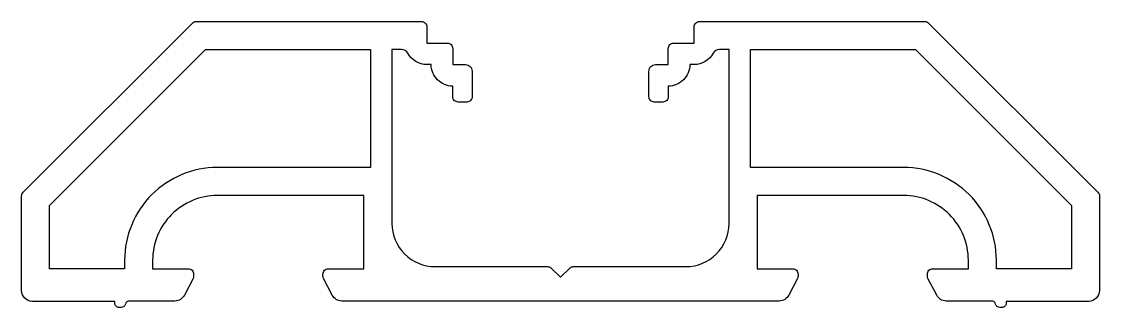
# Model space of a CAD drawing. Extents: x 1401.1 to 1451.1, y -9.1 to 4.2.
import ezdxf

# ---------------------------------------------------------------- set-up
doc = ezdxf.new("R2010")
doc.units = 0
doc.header["$LTSCALE"] = 15
doc.layers.get('0').update_dxf_attribs({"linetype": 'CONTINUOUS'})

msp = doc.modelspace()

# ---------------------------------------------------------------- linework, layer by layer
at = {"color": 0}
for points in [[(1426.059, -7.68), (1426.485, -7.253, -0.198912), (1426.662, -7.18), (1431.877, -7.18, 0.414214), (1433.877, -5.18), (1433.877, 2.902), (1433.431, 2.902, 0.275616), (1433.139, 2.728, -0.27574), (1432.259, 2.202), (1432.059, 2.202, -0.414214), (1431.059, 1.202), (1431.059, 0.713, -0.414214), (1430.809, 0.463), (1430.409, 0.463, -0.414214), (1430.159, 0.713), (1430.159, 1.902, -0.414214), (1430.459, 2.202), (1431.059, 2.202), (1431.059, 2.952, -0.414214), (1431.309, 3.202), (1432.259, 3.202), (1432.259, 3.952, -0.414214), (1432.509, 4.202), (1442.955, 4.202, -0.198912), (1443.132, 4.129), (1450.985, -3.725, -0.198912), (1451.059, -3.901), (1451.059, -8.298, -0.414214), (1450.559, -8.798), (1446.735, -8.798), (1446.735, -8.88, -0.414214), (1446.535, -9.08), (1446.435, -9.08, -0.341999), (1446.241, -8.93, 0.341999), (1446.047, -8.78), (1443.951, -8.78, -0.280185), (1443.508, -8.51), (1443.105, -7.734, -0.120091), (1443.077, -7.619), (1443.077, -7.53, -0.414214), (1443.327, -7.28), (1444.977, -7.28), (1444.977, -6.88, 0.414214), (1441.977, -3.88), (1435.177, -3.88), (1435.177, -7.28), (1436.827, -7.28, -0.414214), (1437.077, -7.53), (1437.077, -7.619, -0.120091), (1437.049, -7.734), (1436.647, -8.51, -0.280185), (1436.203, -8.78), (1415.914, -8.78, -0.280185), (1415.47, -8.51), (1415.068, -7.734, -0.120091), (1415.04, -7.619), (1415.04, -7.53, -0.414214), (1415.29, -7.28), (1416.94, -7.28), (1416.94, -3.88), (1410.14, -3.88, 0.414214), (1407.14, -6.88), (1407.14, -7.28), (1408.79, -7.28, -0.414214), (1409.04, -7.53), (1409.04, -7.619, -0.120091), (1409.012, -7.734), (1408.61, -8.51, -0.280185), (1408.166, -8.78), (1406.07, -8.78, 0.341999), (1405.876, -8.93, -0.341999), (1405.683, -9.08), (1405.583, -9.08, -0.414214), (1405.383, -8.88), (1405.383, -8.798), (1401.559, -8.798, -0.414214), (1401.059, -8.298), (1401.059, -3.901, -0.198912), (1401.132, -3.725), (1408.985, 4.129, -0.198912), (1409.162, 4.202), (1419.609, 4.202, -0.414214), (1419.859, 3.952), (1419.859, 3.202), (1420.809, 3.202, -0.414214), (1421.059, 2.952), (1421.059, 2.202), (1421.659, 2.202, -0.414214), (1421.959, 1.902), (1421.959, 0.713, -0.414214), (1421.709, 0.463), (1421.309, 0.463, -0.414214), (1421.059, 0.713), (1421.059, 1.202, -0.414214), (1420.059, 2.202), (1419.859, 2.202, -0.27574), (1418.978, 2.728, 0.251222), (1418.686, 2.902), (1418.24, 2.902), (1418.24, -5.18, 0.414214), (1420.24, -7.18), (1425.455, -7.18, -0.198912), (1425.632, -7.253)], [(1402.359, -7.28), (1402.359, -4.336), (1409.597, 2.902), (1417.24, 2.902), (1417.24, -2.58), (1410.14, -2.58, 0.414214), (1405.84, -6.88), (1405.84, -7.28)], [(1446.277, -7.28), (1446.277, -6.88, 0.414214), (1441.977, -2.58), (1434.877, -2.58), (1434.877, 2.902), (1442.52, 2.902), (1449.759, -4.336), (1449.759, -7.28)]]:
    msp.add_lwpolyline(points, format="xyb", close=True, dxfattribs=at)

doc.saveas('drawing.dxf')
